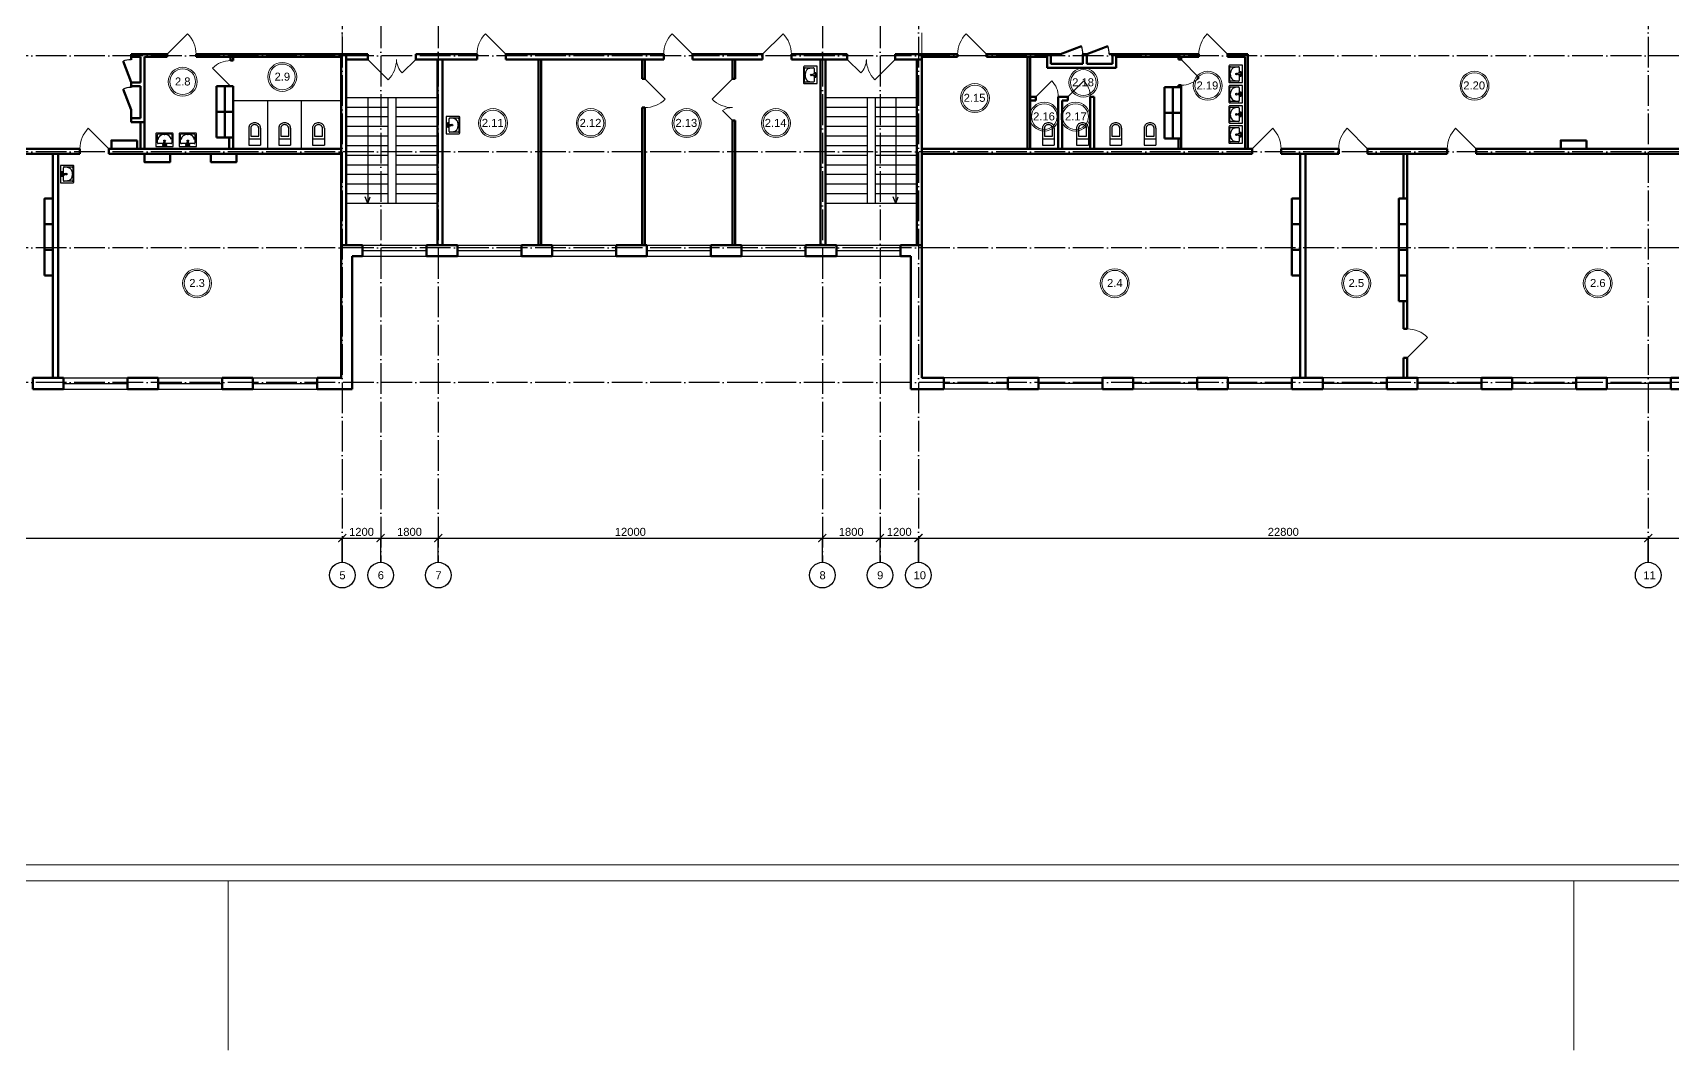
# Model space of a CAD drawing. Header units: millimetres. Extents: x 1982 to 10001982, y -1005230 to 4320529.
# Drawn here: x 2373220 to 2424440, y 1118163 to 1149944 of the extents above; entities that cross this region are included whole.
import ezdxf
from ezdxf.enums import TextEntityAlignment as Align

# ---------------------------------------------------------------- set-up
doc = ezdxf.new("R2010")
doc.units = ezdxf.units.MM
doc.linetypes.add('ACAD_ISO04W100', pattern=[30, 24, -3, 0, -3])
for name, color, linetype, lineweight in [('Level 50', 7, 'Continuous', 0), ('Двери', 250, 'Continuous', 5), ('Стены', 7, 'Continuous', 50)]:
    doc.layers.add(name, color=color, linetype=linetype, lineweight=lineweight)
for name, color, linetype in [('SANTEH', 7, 'Continuous'), ('Окна', 127, 'Continuous'), ('Оси', 30, 'Continuous'), ('Осн надпись', 7, 'Continuous'), ('размеры оси', 163, 'Continuous'), ('Сантехника', 7, 'Continuous')]:
    doc.layers.add(name, color=color, linetype=linetype)
doc.styles.get("Standard").update_dxf_attribs({"font": 'arial.ttf'})
doc.styles.add('Style-Arial', font='arial.ttf')
doc.dimstyles.new('100', dxfattribs={"dimtxt": 250, "dimasz": 250, "dimexe": 1.25, "dimexo": 0.625, "dimgap": 65, "dimtad": 1, "dimtxsty": 'Standard', "dimblk": 'ARCHTICK', "dimcen": 250, "dimadec": 0, "dimazin": 0, "dimtfac": 1, "dimtmove": 0, "dimatfit": 3, "dimldrblk": 'ARCHTICK', "dimfxl": 1, "dimarcsym": 0})

# ---------------------------------------------------------------- blocks, each defined once
blk = doc.blocks.new('Rac7')
at = {"color": 0}
for p, q in [((-39501, -24232), (-39501, -23830)), ((-39474, -23808), (-38988, -23808)), ((-39457, -23859), (-39457, -24115)), ((-39032, -23838), (-39430, -23838)), ((-39221, -23855), (-39241, -23855)), ((-39005, -24115), (-39005, -23859)), ((-39005, -23859), (-39005, -23859)), ((-38961, -23830), (-38961, -24232)), ((-38961, -24232), (-39501, -24232)), ((-39430, -24136), (-39253, -24136)), ((-39297, -24164), (-39253, -24164)), ((-39297, -24194), (-39297, -24164)), ((-39165, -24194), (-39297, -24194)), ((-39253, -24186), (-39253, -24094)), ((-39253, -24186), (-39209, -24186)), ((-39209, -24186), (-39209, -24094)), ((-39209, -24136), (-39032, -24136)), ((-39209, -24164), (-39165, -24164)), ((-39165, -24164), (-39165, -24194))]:
    blk.add_line(p, q, dxfattribs=at)
at = {"color": 0, "extrusion": (0, 0, -1)}
for centre, major_axis, start_param, end_param in [((-39474, -23830), (-27, 0), 0, 1.570796), ((-39430, -23859), (-27, 0), 0, 1.570796), ((-39241, -24007), (-194, 0), 0, 1.570796), ((-39221, -24007), (-194, 0), 1.570796, 3.141593), ((-39032, -23859), (-27, 0), 1.570796, 3.141593), ((-38988, -23830), (-27, 0), 1.570796, 3.141593), ((-39430, -24115), (-27, 0), -1.570796, 0), ((-39231, -24104), (-25.3, 0), 0.552816, 2.588777), ((-39032, -24115), (-27, 0), -3.141593, -1.570796)]:
    blk.add_ellipse(centre, major_axis=major_axis, ratio=0.785714, start_param=start_param, end_param=end_param, dxfattribs=at)
blk.add_ellipse((-39231, -24048), major_axis=(-27.9, 0), ratio=0.785714, dxfattribs=at)
blk = doc.blocks.new('WC With Cistern_103')
at = {"layer": 'SANTEH', "linetype": 'Continuous'}
for p, q in [((0, 170), (0, 700)), ((370, 700), (0, 700)), ((370, 170), (370, 700)), ((370, 500), (0, 500)), ((60, 425), (60, 170)), ((310, 425), (60, 425)), ((310, 170), (310, 425))]:
    blk.add_line(p, q, dxfattribs=at)
for points in [[(0, 170), (1, 151), (4, 133), (10, 115), (17, 97), (27, 81), (38, 66), (51, 52), (65, 40)], [(60, 170), (61, 158), (63, 146), (66, 135), (71, 124), (77, 114), (84, 104), (92, 96), (101, 88)], [(65, 40), (92, 23), (122, 10), (153, 3), (185, 0), (217, 3), (248, 10), (278, 23), (305, 40)], [(101, 88), (120, 76), (141, 67), (163, 62), (185, 60), (207, 62), (229, 67), (250, 76), (269, 88)], [(269, 88), (278, 96), (286, 104), (293, 114), (299, 124), (304, 135), (307, 146), (309, 158), (310, 170)], [(305, 40), (319, 52), (332, 66), (343, 81), (353, 97), (360, 115), (366, 133), (369, 151), (370, 170)]]:
    blk.add_lwpolyline(points, dxfattribs=at)
blk = doc.blocks.new('_ArchTick')
at = {"color": 0, "linetype": 'ByBlock', "const_width": 0.15}
blk.add_lwpolyline([(-0.5, -0.5), (0.5, 0.5)], dxfattribs=at)
blk = doc.blocks.new('*D320')
at = {"layer": 'Defpoints', "color": 0, "lineweight": 0, "transparency": 16777216}
for p in [(2382890, 1134160), (2360090, 1133403), (2382890, 1133403)]:
    blk.add_point(p, dxfattribs=at)
at = {"layer": 'размеры оси', "color": 0, "lineweight": -2, "transparency": 16777216}
for p, q in [((2360090, 1133403), (2360090, 1134161)), ((2360090, 1134160), (2382890, 1134160)), ((2382890, 1133403), (2382890, 1134161))]:
    blk.add_line(p, q, dxfattribs=at)
at = {"layer": 'размеры оси', "color": 0, "lineweight": -2, "transparency": 16777216, "xscale": 250, "yscale": 250, "zscale": 250, "rotation": 180}
blk.add_blockref('_ArchTick', (2360090, 1134160), dxfattribs=at)
at = {"layer": 'размеры оси', "color": 0, "lineweight": -2, "transparency": 16777216, "xscale": 250, "yscale": 250, "zscale": 250}
blk.add_blockref('_ArchTick', (2382890, 1134160), dxfattribs=at)
at = {"layer": 'размеры оси', "color": 0, "transparency": 16777216, "insert": (2371490, 1134353), "char_height": 250, "attachment_point": 5}
blk.add_mtext('22800', dxfattribs=at)
blk = doc.blocks.new('*D321')
at = {"layer": 'Defpoints', "color": 0, "lineweight": 0, "transparency": 16777216}
for p in [(2384090, 1134160), (2382890, 1133403), (2384090, 1133403)]:
    blk.add_point(p, dxfattribs=at)
at = {"layer": 'размеры оси', "color": 0, "lineweight": -2, "transparency": 16777216}
for p, q in [((2382890, 1133403), (2382890, 1134161)), ((2382890, 1134160), (2384090, 1134160)), ((2384090, 1133403), (2384090, 1134161))]:
    blk.add_line(p, q, dxfattribs=at)
at = {"layer": 'размеры оси', "color": 0, "lineweight": -2, "transparency": 16777216, "xscale": 250, "yscale": 250, "zscale": 250, "rotation": 180}
blk.add_blockref('_ArchTick', (2382890, 1134160), dxfattribs=at)
at = {"layer": 'размеры оси', "color": 0, "lineweight": -2, "transparency": 16777216, "xscale": 250, "yscale": 250, "zscale": 250}
blk.add_blockref('_ArchTick', (2384090, 1134160), dxfattribs=at)
at = {"layer": 'размеры оси', "color": 0, "transparency": 16777216, "insert": (2383490, 1134353), "char_height": 250, "attachment_point": 5}
blk.add_mtext('1200', dxfattribs=at)
blk = doc.blocks.new('*D322')
at = {"layer": 'Defpoints', "color": 0, "lineweight": 0, "transparency": 16777216}
for p in [(2385890, 1134160), (2384090, 1133403), (2385890, 1133403)]:
    blk.add_point(p, dxfattribs=at)
at = {"layer": 'размеры оси', "color": 0, "lineweight": -2, "transparency": 16777216}
for p, q in [((2384090, 1133403), (2384090, 1134161)), ((2384090, 1134160), (2385890, 1134160)), ((2385890, 1133403), (2385890, 1134161))]:
    blk.add_line(p, q, dxfattribs=at)
at = {"layer": 'размеры оси', "color": 0, "lineweight": -2, "transparency": 16777216, "xscale": 250, "yscale": 250, "zscale": 250, "rotation": 180}
blk.add_blockref('_ArchTick', (2384090, 1134160), dxfattribs=at)
at = {"layer": 'размеры оси', "color": 0, "lineweight": -2, "transparency": 16777216, "xscale": 250, "yscale": 250, "zscale": 250}
blk.add_blockref('_ArchTick', (2385890, 1134160), dxfattribs=at)
at = {"layer": 'размеры оси', "color": 0, "transparency": 16777216, "insert": (2384990, 1134353), "char_height": 250, "attachment_point": 5}
blk.add_mtext('1800', dxfattribs=at)
blk = doc.blocks.new('*D323')
at = {"layer": 'Defpoints', "color": 0, "lineweight": 0, "transparency": 16777216}
for p in [(2397890, 1134160), (2385890, 1133403), (2397890, 1133403)]:
    blk.add_point(p, dxfattribs=at)
at = {"layer": 'размеры оси', "color": 0, "lineweight": -2, "transparency": 16777216}
for p, q in [((2385890, 1133403), (2385890, 1134161)), ((2385890, 1134160), (2397890, 1134160)), ((2397890, 1133403), (2397890, 1134161))]:
    blk.add_line(p, q, dxfattribs=at)
at = {"layer": 'размеры оси', "color": 0, "lineweight": -2, "transparency": 16777216, "xscale": 250, "yscale": 250, "zscale": 250, "rotation": 180}
blk.add_blockref('_ArchTick', (2385890, 1134160), dxfattribs=at)
at = {"layer": 'размеры оси', "color": 0, "lineweight": -2, "transparency": 16777216, "xscale": 250, "yscale": 250, "zscale": 250}
blk.add_blockref('_ArchTick', (2397890, 1134160), dxfattribs=at)
at = {"layer": 'размеры оси', "color": 0, "transparency": 16777216, "insert": (2391890, 1134353), "char_height": 250, "attachment_point": 5}
blk.add_mtext('12000', dxfattribs=at)
blk = doc.blocks.new('*D324')
at = {"layer": 'Defpoints', "color": 0, "lineweight": 0, "transparency": 16777216}
for p in [(2399690, 1134160), (2397890, 1133403), (2399690, 1133403)]:
    blk.add_point(p, dxfattribs=at)
at = {"layer": 'размеры оси', "color": 0, "lineweight": -2, "transparency": 16777216}
for p, q in [((2397890, 1133403), (2397890, 1134161)), ((2397890, 1134160), (2399690, 1134160)), ((2399690, 1133403), (2399690, 1134161))]:
    blk.add_line(p, q, dxfattribs=at)
at = {"layer": 'размеры оси', "color": 0, "lineweight": -2, "transparency": 16777216, "xscale": 250, "yscale": 250, "zscale": 250, "rotation": 180}
blk.add_blockref('_ArchTick', (2397890, 1134160), dxfattribs=at)
at = {"layer": 'размеры оси', "color": 0, "lineweight": -2, "transparency": 16777216, "xscale": 250, "yscale": 250, "zscale": 250}
blk.add_blockref('_ArchTick', (2399690, 1134160), dxfattribs=at)
at = {"layer": 'размеры оси', "color": 0, "transparency": 16777216, "insert": (2398790, 1134353), "char_height": 250, "attachment_point": 5}
blk.add_mtext('1800', dxfattribs=at)
blk = doc.blocks.new('*D325')
at = {"layer": 'Defpoints', "color": 0, "lineweight": 0, "transparency": 16777216}
for p in [(2400890, 1134160), (2399690, 1133403), (2400890, 1133403)]:
    blk.add_point(p, dxfattribs=at)
at = {"layer": 'размеры оси', "color": 0, "lineweight": -2, "transparency": 16777216}
for p, q in [((2399690, 1133403), (2399690, 1134161)), ((2399690, 1134160), (2400890, 1134160)), ((2400890, 1133403), (2400890, 1134161))]:
    blk.add_line(p, q, dxfattribs=at)
at = {"layer": 'размеры оси', "color": 0, "lineweight": -2, "transparency": 16777216, "xscale": 250, "yscale": 250, "zscale": 250, "rotation": 180}
blk.add_blockref('_ArchTick', (2399690, 1134160), dxfattribs=at)
at = {"layer": 'размеры оси', "color": 0, "lineweight": -2, "transparency": 16777216, "xscale": 250, "yscale": 250, "zscale": 250}
blk.add_blockref('_ArchTick', (2400890, 1134160), dxfattribs=at)
at = {"layer": 'размеры оси', "color": 0, "transparency": 16777216, "insert": (2400290, 1134353), "char_height": 250, "attachment_point": 5}
blk.add_mtext('1200', dxfattribs=at)
blk = doc.blocks.new('*D326')
at = {"layer": 'Defpoints', "color": 0, "lineweight": 0, "transparency": 16777216}
for p in [(2423690, 1134160), (2400890, 1133403), (2423690, 1133403)]:
    blk.add_point(p, dxfattribs=at)
at = {"layer": 'размеры оси', "color": 0, "lineweight": -2, "transparency": 16777216}
for p, q in [((2400890, 1133403), (2400890, 1134161)), ((2400890, 1134160), (2423690, 1134160)), ((2423690, 1133403), (2423690, 1134161))]:
    blk.add_line(p, q, dxfattribs=at)
at = {"layer": 'размеры оси', "color": 0, "lineweight": -2, "transparency": 16777216, "xscale": 250, "yscale": 250, "zscale": 250, "rotation": 180}
blk.add_blockref('_ArchTick', (2400890, 1134160), dxfattribs=at)
at = {"layer": 'размеры оси', "color": 0, "lineweight": -2, "transparency": 16777216, "xscale": 250, "yscale": 250, "zscale": 250}
blk.add_blockref('_ArchTick', (2423690, 1134160), dxfattribs=at)
at = {"layer": 'размеры оси', "color": 0, "transparency": 16777216, "insert": (2412290, 1134353), "char_height": 250, "attachment_point": 5}
blk.add_mtext('22800', dxfattribs=at)
blk = doc.blocks.new('*D327')
at = {"layer": 'Defpoints', "color": 0, "lineweight": 0, "transparency": 16777216}
for p in [(2426690, 1134160), (2423690, 1133403), (2426690, 1133403)]:
    blk.add_point(p, dxfattribs=at)
at = {"layer": 'размеры оси', "color": 0, "lineweight": -2, "transparency": 16777216}
for p, q in [((2423690, 1133403), (2423690, 1134161)), ((2423690, 1134160), (2426690, 1134160)), ((2426690, 1133403), (2426690, 1134161))]:
    blk.add_line(p, q, dxfattribs=at)
at = {"layer": 'размеры оси', "color": 0, "lineweight": -2, "transparency": 16777216, "xscale": 250, "yscale": 250, "zscale": 250, "rotation": 180}
blk.add_blockref('_ArchTick', (2423690, 1134160), dxfattribs=at)
at = {"layer": 'размеры оси', "color": 0, "lineweight": -2, "transparency": 16777216, "xscale": 250, "yscale": 250, "zscale": 250}
blk.add_blockref('_ArchTick', (2426690, 1134160), dxfattribs=at)
at = {"layer": 'размеры оси', "color": 0, "transparency": 16777216, "insert": (2425190, 1134353), "char_height": 250, "attachment_point": 5}
blk.add_mtext('3000', dxfattribs=at)
blk = doc.blocks.new('*U49')
at = {"color": 7, "linetype": 'Continuous', "lineweight": 0}
for p, q in [((-21.025, -34.987), (-21.025, -29.7)), ((21.025, -34.987), (21.025, -29.7))]:
    blk.add_line(p, q, dxfattribs=at)
at = {"color": 7, "linetype": 'Continuous', "lineweight": 0, "flags": 128}
blk.add_lwpolyline([(63.075, 29.7), (63.075, -29.7), (-63.075, -29.7), (-63.075, 29.7), (63.075, 29.7)], close=True, dxfattribs=at)
at = {"layer": 'Level 50', "color": 7, "linetype": 'Continuous', "lineweight": 13}
blk.add_line((62.575, -29.2), (-62.275, -29.2), dxfattribs=at)

msp = doc.modelspace()

# ---------------------------------------------------------------- linework, layer by layer
for p, q in [((2406030.421, 1149274.059), (2406150.421, 1149274.059)), ((2385860.421, 1147914.059), (2383010.421, 1147914.059)), ((2383686.91, 1147914.059), (2383686.91, 1144614.059)), ((2384310.421, 1147914.059), (2384310.421, 1144614.059)), ((2384560.421, 1147914.059), (2384560.421, 1144614.059)), ((2400840.421, 1147914.059), (2397990.421, 1147914.059)), ((2399290.421, 1147914.059), (2399290.421, 1144614.059)), ((2399540.421, 1147914.059), (2399540.421, 1144614.059)), ((2400180.41, 1147914.059), (2400180.41, 1144614.059)), ((2384310.421, 1147614.059), (2383010.421, 1147614.059)), ((2385860.421, 1147614.059), (2384560.421, 1147614.059)), ((2399290.421, 1147614.059), (2397990.421, 1147614.059)), ((2400840.421, 1147614.059), (2399540.421, 1147614.059)), ((2384310.421, 1147314.059), (2383010.421, 1147314.059)), ((2384310.421, 1147014.059), (2383010.421, 1147014.059)), ((2385860.421, 1147314.059), (2384560.421, 1147314.059)), ((2385860.421, 1147014.059), (2384560.421, 1147014.059)), ((2399290.421, 1147314.059), (2397990.421, 1147314.059)), ((2399290.421, 1147014.059), (2397990.421, 1147014.059)), ((2400840.421, 1147314.059), (2399540.421, 1147314.059)), ((2400840.421, 1147014.059), (2399540.421, 1147014.059)), ((2384310.421, 1146714.059), (2383010.421, 1146714.059)), ((2384310.421, 1146414.059), (2383010.421, 1146414.059)), ((2385860.421, 1146714.059), (2384560.421, 1146714.059)), ((2385860.421, 1146414.059), (2384560.421, 1146414.059)), ((2399290.421, 1146714.059), (2397990.421, 1146714.059)), ((2399290.421, 1146414.059), (2397990.421, 1146414.059)), ((2400840.421, 1146714.059), (2399540.421, 1146714.059)), ((2400840.421, 1146414.059), (2399540.421, 1146414.059)), ((2384310.421, 1146114.059), (2383010.421, 1146114.059)), ((2384310.421, 1145814.059), (2383010.421, 1145814.059)), ((2385860.421, 1146114.059), (2384560.421, 1146114.059)), ((2385860.421, 1145814.059), (2384560.421, 1145814.059)), ((2399290.421, 1146114.059), (2397990.421, 1146114.059)), ((2399290.421, 1145814.059), (2397990.421, 1145814.059)), ((2400840.421, 1146114.059), (2399540.421, 1146114.059)), ((2400840.421, 1145814.059), (2399540.421, 1145814.059)), ((2384310.421, 1145514.059), (2383010.421, 1145514.059)), ((2385860.421, 1145514.059), (2384560.421, 1145514.059)), ((2399290.421, 1145514.059), (2397990.421, 1145514.059)), ((2400840.421, 1145514.059), (2399540.421, 1145514.059)), ((2384310.421, 1145214.059), (2383010.421, 1145214.059)), ((2384310.421, 1144914.059), (2383010.421, 1144914.059)), ((2383686.91, 1144614.059), (2383609.386, 1144821.904)), ((2383686.91, 1144614.059), (2383764.435, 1144821.904)), ((2385860.421, 1145214.059), (2384560.421, 1145214.059)), ((2385860.421, 1144914.059), (2384560.421, 1144914.059)), ((2399290.421, 1145214.059), (2397990.421, 1145214.059)), ((2399290.421, 1144914.059), (2397990.421, 1144914.059)), ((2400840.421, 1145214.059), (2399540.421, 1145214.059)), ((2400840.421, 1144914.059), (2399540.421, 1144914.059)), ((2400180.41, 1144614.059), (2400102.885, 1144821.904)), ((2400180.41, 1144614.059), (2400257.935, 1144821.904)), ((2385860.421, 1144614.059), (2383010.421, 1144614.059)), ((2400840.421, 1144614.059), (2397990.421, 1144614.059))]:
    msp.add_line(p, q)
at = {"color": 7, "linetype": 'Continuous', "lineweight": 13}
for centre, radius in [((2377903.615, 1148415.616), 452.013), ((2381015.581, 1148566.201), 452.013), ((2381015.581, 1148566.201), 402.013), ((2377903.615, 1148415.616), 402.013), ((2402653.878, 1147904.786), 452.013), ((2406043.978, 1148390.419), 452.013), ((2406043.978, 1148390.419), 402.013), ((2409928.619, 1148291.517), 452.013), ((2409928.619, 1148291.517), 402.013), ((2418263.914, 1148291.517), 452.013), ((2418263.914, 1148291.517), 402.013), ((2402653.878, 1147904.786), 402.013), ((2387600.377, 1147122.296), 452.013), ((2387600.377, 1147122.296), 402.013), ((2390655.502, 1147122.296), 452.013), ((2390655.502, 1147122.296), 402.013), ((2393649.224, 1147122.296), 452.013), ((2393649.224, 1147122.296), 402.013), ((2396438.743, 1147122.296), 452.013), ((2396438.743, 1147122.296), 402.013), ((2404823.09, 1147324.689), 452.013), ((2404823.09, 1147324.689), 402.013), ((2405797.715, 1147324.689), 452.013), ((2405797.715, 1147324.689), 402.013), ((2378351.415, 1142119.69), 452.013), ((2378351.415, 1142119.69), 402.013), ((2407024.469, 1142119.69), 452.013), ((2407024.469, 1142119.69), 402.013), ((2414570.265, 1142119.69), 452.013), ((2414570.265, 1142119.69), 402.013), ((2422114.373, 1142119.69), 452.013), ((2422114.373, 1142119.69), 402.013)]:
    msp.add_circle(centre, radius, dxfattribs=at)
at = {"layer": 'SANTEH'}
for p, q in [((2379480.421, 1147824.059), (2382850.421, 1147824.059)), ((2380554.975, 1147824.059), (2380554.975, 1146324.059)), ((2381602.532, 1147824.059), (2381602.532, 1146324.059))]:
    msp.add_line(p, q, dxfattribs=at)
for centre, start, end in [((2405330.421, 1149274.059), 0, 21.0579294), ((2406150.421, 1149274.059), 0, 21.0579294), ((2376290.421, 1148404.059), 90, 111.0579294), ((2376290.421, 1147534.059), 90, 111.0579294)]:
    msp.add_arc(centre, 700, start, end, dxfattribs=at)
at = {"layer": 'Двери'}
for p, q in [((2377421.581, 1149274.059), (2378057.977, 1149910.455)), ((2382890.421, 1149274.059), (2382890.421, 1149944.059)), ((2387999.196, 1149275.388), (2387362.796, 1149911.788)), ((2393832.082, 1149275.388), (2393195.682, 1149911.788)), ((2396022.837, 1149275.388), (2396659.236, 1149911.788)), ((2401000.421, 1149274.059), (2401000.421, 1149944.059)), ((2403015.421, 1149274.059), (2402379.025, 1149910.455)), ((2410550.421, 1149274.059), (2409914.025, 1149910.455)), ((2383685.421, 1149114.059), (2384321.817, 1148477.663)), ((2385185.421, 1149114.059), (2384761.157, 1148689.795)), ((2398665.421, 1149114.059), (2399089.685, 1148689.795)), ((2400165.421, 1149114.059), (2399529.025, 1148477.663)), ((2409099.222, 1149107.759), (2409664.907, 1148542.073)), ((2379400.421, 1148274.059), (2378834.735, 1148839.745)), ((2392340.421, 1148508.541), (2392976.817, 1147872.145)), ((2395080.421, 1148508.541), (2394444.025, 1147872.145)), ((2404560.421, 1147944.059), (2405055.396, 1148439.034)), ((2405560.421, 1147944.059), (2406055.396, 1148439.034)), ((2395080.421, 1147208.541), (2394768.11, 1147520.852)), ((2375591.999, 1146324.059), (2374955.603, 1146960.455)), ((2411321.58, 1146324.059), (2411957.98, 1146960.459)), ((2414921.585, 1146324.059), (2414285.186, 1146960.459)), ((2418310.425, 1146324.059), (2417674.026, 1146960.459)), ((2416160.421, 1139793.71), (2416796.82, 1140430.109))]:
    msp.add_line(p, q, dxfattribs=at)
for centre, radius, start, end in [((2377421.581, 1149274.059), 900, 0, 45), ((2387999.196, 1149275.388), 900.004, 135, 180), ((2393832.082, 1149275.388), 900.004, 135, 180), ((2396022.837, 1149275.388), 900.004, 0, 45), ((2403015.421, 1149274.059), 900, 135, 180), ((2410550.421, 1149274.059), 900, 135, 180), ((2379400.421, 1148274.059), 800, 90, 135), ((2383685.421, 1149114.059), 900, 315, 0), ((2385185.421, 1149114.059), 600, 180, 225), ((2398665.421, 1149114.059), 600, 315, 0), ((2400165.421, 1149114.059), 900, 180, 225), ((2404560.421, 1147944.059), 700, 0, 45), ((2405560.421, 1147944.059), 700, 0, 45), ((2409099.222, 1149107.759), 800, 270, 315), ((2392340.421, 1148508.541), 900, 270, 315), ((2395080.421, 1148508.541), 900, 225, 270), ((2395080.421, 1147008.541), 600, 90, 121.3669778), ((2375591.999, 1146324.059), 900, 135, 180), ((2411321.58, 1146324.059), 900.004, 0, 45), ((2414921.585, 1146324.059), 900.004, 135, 180), ((2418310.425, 1146324.059), 900.004, 135, 180), ((2416160.421, 1139793.71), 900.004, 45, 90)]:
    msp.add_arc(centre, radius, start, end, dxfattribs=at)
at = {"layer": 'Окна'}
for p, q in [((2383525.421, 1143314.059), (2385525.421, 1143314.059)), ((2386485.421, 1143314.059), (2388485.421, 1143314.059)), ((2389445.421, 1143314.059), (2391445.421, 1143314.059)), ((2392405.421, 1143314.059), (2394405.421, 1143314.059)), ((2395365.421, 1143314.059), (2397365.421, 1143314.059)), ((2398325.421, 1143314.059), (2400325.421, 1143314.059)), ((2383525.421, 1143139.059), (2385525.421, 1143139.059)), ((2383525.421, 1142964.059), (2385525.421, 1142964.059)), ((2386485.421, 1143139.059), (2388485.421, 1143139.059)), ((2386485.421, 1142964.059), (2388485.421, 1142964.059)), ((2389445.421, 1143139.059), (2391445.421, 1143139.059)), ((2389445.421, 1142964.059), (2391445.421, 1142964.059)), ((2392405.421, 1143139.059), (2394405.421, 1143139.059)), ((2392405.421, 1142964.059), (2394405.421, 1142964.059)), ((2395365.421, 1143139.059), (2397365.421, 1143139.059)), ((2395365.421, 1142964.059), (2397365.421, 1142964.059)), ((2398325.421, 1143139.059), (2400325.421, 1143139.059)), ((2398325.421, 1142964.059), (2400325.421, 1142964.059)), ((2374180.421, 1139164.059), (2376180.421, 1139164.059)), ((2377140.421, 1139164.059), (2379140.421, 1139164.059)), ((2380100.421, 1139164.059), (2382100.421, 1139164.059)), ((2403680.421, 1139164.059), (2401680.421, 1139164.059)), ((2406640.421, 1139164.059), (2404640.421, 1139164.059)), ((2409600.421, 1139164.059), (2407600.421, 1139164.059)), ((2412560.421, 1139164.059), (2410560.421, 1139164.059)), ((2415520.421, 1139164.059), (2413520.421, 1139164.059)), ((2418480.421, 1139164.059), (2416480.421, 1139164.059)), ((2421440.421, 1139164.059), (2419440.421, 1139164.059)), ((2424400.421, 1139164.059), (2422400.421, 1139164.059)), ((2374180.421, 1138989.059), (2376180.421, 1138989.059)), ((2374180.421, 1138814.059), (2376180.421, 1138814.059)), ((2377140.421, 1138989.059), (2379140.421, 1138989.059)), ((2377140.421, 1138814.059), (2379140.421, 1138814.059)), ((2380100.421, 1138989.059), (2382100.421, 1138989.059)), ((2380100.421, 1138814.059), (2382100.421, 1138814.059)), ((2403680.421, 1138989.059), (2401680.421, 1138989.059)), ((2403680.421, 1138814.059), (2401680.421, 1138814.059)), ((2406640.421, 1138989.059), (2404640.421, 1138989.059)), ((2406640.421, 1138814.059), (2404640.421, 1138814.059)), ((2409600.421, 1138989.059), (2407600.421, 1138989.059)), ((2409600.421, 1138814.059), (2407600.421, 1138814.059)), ((2412560.421, 1138989.059), (2410560.421, 1138989.059)), ((2412560.421, 1138814.059), (2410560.421, 1138814.059)), ((2415520.421, 1138989.059), (2413520.421, 1138989.059)), ((2415520.421, 1138814.059), (2413520.421, 1138814.059)), ((2418480.421, 1138989.059), (2416480.421, 1138989.059)), ((2418480.421, 1138814.059), (2416480.421, 1138814.059)), ((2421440.421, 1138989.059), (2419440.421, 1138989.059)), ((2421440.421, 1138814.059), (2419440.421, 1138814.059)), ((2424400.421, 1138989.059), (2422400.421, 1138989.059)), ((2424400.421, 1138814.059), (2422400.421, 1138814.059))]:
    msp.add_line(p, q, dxfattribs=at)
at = {"layer": 'Оси', "linetype": 'ACAD_ISO04W100', "ltscale": 40}
for p, q in [((2382890.421, 1177424.059), (2382890.421, 1133402.682)), ((2400890.421, 1177424.059), (2400890.421, 1133402.682)), ((2423690.421, 1177424.059), (2423690.421, 1133402.682)), ((2384090.421, 1173224.059), (2384090.421, 1133402.682)), ((2385890.421, 1173224.059), (2385890.421, 1133402.682)), ((2397890.421, 1173224.059), (2397890.421, 1133402.682)), ((2399690.421, 1173224.059), (2399690.421, 1133402.682)), ((2428276.32, 1149224.059), (2343540.724, 1149224.059)), ((2428276.32, 1146224.059), (2343540.724, 1146224.059)), ((2428276.32, 1143224.059), (2343540.724, 1143224.059)), ((2428276.32, 1139024.059), (2343540.724, 1139024.059))]:
    msp.add_line(p, q, dxfattribs=at)
at = {"layer": 'Осн надпись', "ltscale": 40}
for centre in [(2382890.421, 1133002.682), (2384090.421, 1133002.682), (2385890.421, 1133002.682), (2397890.421, 1133002.682), (2399690.421, 1133002.682), (2400890.421, 1133002.682), (2423690.421, 1133002.682)]:
    msp.add_circle(centre, 400, dxfattribs=at)
at = {"layer": 'Стены'}
for p, q in [((2405330.421, 1149274.059), (2405983.673, 1149525.578)), ((2406150.421, 1149274.059), (2406803.673, 1149525.578)), ((2376290.421, 1148404.059), (2376038.903, 1149057.312)), ((2376290.421, 1149274.059), (2376290.421, 1149194.059)), ((2376290.421, 1149274.059), (2377421.581, 1149274.059)), ((2376290.421, 1149104.059), (2376290.421, 1149274.059)), ((2376290.421, 1149194.059), (2376590.421, 1149194.059)), ((2376590.421, 1149194.059), (2376590.421, 1148394.059)), ((2376710.421, 1149194.059), (2376710.421, 1146324.059)), ((2376710.421, 1149194.059), (2377421.581, 1149194.059)), ((2377421.581, 1149194.059), (2377421.581, 1149274.059)), ((2378321.581, 1149274.059), (2382720.421, 1149274.059)), ((2378321.581, 1149194.059), (2378321.581, 1149274.059)), ((2378321.581, 1149194.059), (2382850.421, 1149194.059)), ((2379400.421, 1149074.059), (2379400.421, 1149194.059)), ((2379400.421, 1149074.059), (2379480.421, 1149074.059)), ((2379480.421, 1149074.059), (2379480.421, 1149194.059)), ((2382720.421, 1149274.059), (2383200.421, 1149274.059)), ((2382850.421, 1149274.059), (2382850.421, 1139164.059)), ((2382850.421, 1149274.059), (2383010.421, 1149274.059)), ((2383010.421, 1149274.059), (2383010.421, 1143314.059)), ((2383010.421, 1149114.059), (2383685.421, 1149114.059)), ((2383200.421, 1149274.059), (2383685.421, 1149274.059)), ((2383685.421, 1149114.059), (2383685.421, 1149274.059)), ((2385185.421, 1149274.059), (2387099.196, 1149274.059)), ((2385185.421, 1149114.059), (2385185.421, 1149274.059)), ((2385185.421, 1149114.059), (2387099.196, 1149114.059)), ((2385860.421, 1149114.059), (2385860.421, 1143314.059)), ((2386020.421, 1149114.059), (2386020.421, 1143314.059)), ((2387099.196, 1149114.059), (2387099.196, 1149274.059)), ((2387999.196, 1149274.059), (2392932.082, 1149274.059)), ((2387999.196, 1149114.059), (2387999.196, 1149274.059)), ((2387999.196, 1149114.059), (2392932.082, 1149114.059)), ((2389020.421, 1149114.059), (2389020.421, 1143314.059)), ((2389100.421, 1149114.059), (2389100.421, 1143314.059)), ((2392260.421, 1149114.059), (2392260.421, 1148508.541)), ((2392340.421, 1149114.059), (2392340.421, 1148508.541)), ((2392932.082, 1149114.059), (2392932.082, 1149274.059)), ((2393832.082, 1149274.059), (2396022.837, 1149274.059)), ((2393832.082, 1149114.059), (2393832.082, 1149274.059)), ((2393832.082, 1149114.059), (2396022.837, 1149114.059)), ((2395080.421, 1149114.059), (2395080.421, 1148508.541)), ((2395160.421, 1149114.059), (2395160.421, 1148508.541)), ((2396022.837, 1149114.059), (2396022.837, 1149274.059)), ((2396922.837, 1149274.059), (2398665.421, 1149274.059)), ((2396922.837, 1149114.059), (2396922.837, 1149274.059)), ((2396922.837, 1149114.059), (2398665.421, 1149114.059)), ((2397830.421, 1149114.059), (2397830.421, 1143314.059)), ((2397990.421, 1149114.059), (2397990.421, 1143314.059)), ((2398665.421, 1149114.059), (2398665.421, 1149274.059)), ((2400165.421, 1149274.059), (2401000.421, 1149274.059)), ((2400165.421, 1149114.059), (2400165.421, 1149274.059)), ((2400165.421, 1149114.059), (2401000.421, 1149114.059)), ((2400840.421, 1149114.059), (2400840.421, 1143314.059)), ((2401000.421, 1149274.059), (2401000.421, 1139164.059)), ((2401000.421, 1149274.059), (2402115.421, 1149274.059)), ((2401000.421, 1149274.059), (2401000.421, 1143314.059)), ((2401000.421, 1149194.059), (2402115.421, 1149194.059)), ((2402115.421, 1149274.059), (2402115.421, 1149194.059)), ((2403015.421, 1149274.059), (2405030.421, 1149274.059)), ((2403015.421, 1149274.059), (2403015.421, 1149194.059)), ((2403015.421, 1149194.059), (2404910.421, 1149194.059)), ((2404300.421, 1149194.059), (2404300.421, 1146324.059)), ((2404380.421, 1149194.059), (2404380.421, 1146324.059)), ((2404910.421, 1149274.059), (2404910.421, 1148854.059)), ((2405030.421, 1149274.059), (2405030.421, 1148974.059)), ((2405030.421, 1149274.059), (2405330.421, 1149274.059)), ((2405030.421, 1148974.059), (2406030.421, 1148974.059)), ((2406030.421, 1149274.059), (2406150.421, 1149274.059)), ((2406030.421, 1149274.059), (2406030.421, 1148974.059)), ((2406150.421, 1149274.059), (2406150.421, 1148974.059)), ((2406150.421, 1148974.059), (2406950.421, 1148974.059)), ((2406850.421, 1149274.059), (2406950.421, 1149274.059)), ((2406950.421, 1149274.059), (2409650.421, 1149274.059)), ((2406950.421, 1149274.059), (2406950.421, 1148974.059)), ((2407070.421, 1149274.059), (2407070.421, 1148854.059)), ((2407070.421, 1149194.059), (2409650.421, 1149194.059)), ((2409020.421, 1149194.059), (2409020.421, 1149107.759)), ((2409020.421, 1149107.759), (2409100.421, 1149107.759)), ((2409100.421, 1149194.059), (2409100.421, 1149107.759)), ((2409650.421, 1149274.059), (2409650.421, 1149194.059)), ((2410550.421, 1149274.059), (2411180.421, 1149274.059)), ((2410550.421, 1149274.059), (2410550.421, 1149194.059)), ((2410550.421, 1149194.059), (2411100.421, 1149194.059)), ((2411100.421, 1149194.059), (2411100.421, 1146324.059)), ((2411180.421, 1149274.059), (2411180.421, 1146324.059)), ((2376290.421, 1148234.059), (2376290.421, 1148404.059)), ((2376290.421, 1148394.059), (2376290.421, 1148274.059)), ((2376290.421, 1148394.059), (2376590.421, 1148394.059)), ((2392340.421, 1148508.541), (2392260.421, 1148508.541)), ((2395160.421, 1148508.541), (2395080.421, 1148508.541)), ((2395160.421, 1148508.541), (2395080.421, 1148508.541)), ((2404910.421, 1148854.059), (2407070.421, 1148854.059)), ((2376290.421, 1147534.059), (2376038.903, 1148187.312)), ((2376290.421, 1148274.059), (2376590.421, 1148274.059)), ((2376590.421, 1148274.059), (2376590.421, 1147274.059)), ((2378960.421, 1148274.059), (2378960.421, 1146674.059)), ((2378960.421, 1148274.059), (2379480.421, 1148274.059)), ((2379220.421, 1146674.059), (2379220.421, 1148274.059)), ((2379480.421, 1148274.059), (2379480.421, 1146324.059)), ((2404380.421, 1147944.059), (2404560.421, 1147944.059)), ((2404560.421, 1147944.059), (2404560.421, 1147824.059)), ((2405260.421, 1147944.059), (2405560.421, 1147944.059)), ((2405260.421, 1147944.059), (2405260.421, 1146324.059)), ((2405560.421, 1147944.059), (2405560.421, 1147824.059)), ((2406260.421, 1147944.059), (2406260.421, 1146324.059)), ((2406260.421, 1147944.059), (2406380.421, 1147944.059)), ((2406380.421, 1147944.059), (2406380.421, 1146324.059)), ((2408580.421, 1148244.059), (2408580.421, 1146644.059)), ((2408580.421, 1148244.059), (2409100.421, 1148244.059)), ((2408840.421, 1146644.059), (2408840.421, 1148244.059)), ((2409020.421, 1148307.759), (2409020.421, 1148244.059)), ((2409020.421, 1148307.759), (2409100.421, 1148307.759)), ((2409100.421, 1148307.759), (2409100.421, 1146324.059)), ((2376290.421, 1147154.059), (2376290.421, 1147534.059)), ((2378960.421, 1147474.059), (2379480.421, 1147474.059)), ((2392260.421, 1147608.541), (2392260.421, 1143314.059)), ((2392340.421, 1147608.541), (2392260.421, 1147608.541)), ((2392340.421, 1147608.541), (2392340.421, 1143314.059)), ((2404380.421, 1147824.059), (2404560.421, 1147824.059)), ((2405380.421, 1147824.059), (2405560.421, 1147824.059)), ((2405380.421, 1147824.059), (2405380.421, 1146324.059)), ((2408580.421, 1147444.059), (2409100.421, 1147444.059)), ((2376290.421, 1147274.059), (2376290.421, 1147154.059)), ((2376290.421, 1147274.059), (2376590.421, 1147274.059)), ((2376290.421, 1147154.059), (2376710.421, 1147154.059)), ((2376590.421, 1147154.059), (2376590.421, 1146324.059)), ((2395080.421, 1147208.541), (2395080.421, 1143314.059)), ((2395160.421, 1147208.541), (2395080.421, 1147208.541)), ((2395160.421, 1147208.541), (2395160.421, 1143314.059)), ((2366763.361, 1146324.059), (2374691.999, 1146324.059)), ((2374691.999, 1146164.059), (2374691.999, 1146324.059)), ((2375591.999, 1146324.059), (2382850.421, 1146324.059)), ((2375591.999, 1146164.059), (2375591.999, 1146324.059)), ((2378960.421, 1146674.059), (2379480.421, 1146674.059)), ((2379360.421, 1146674.059), (2379360.421, 1146324.059)), ((2401000.421, 1146324.059), (2411321.58, 1146324.059)), ((2408580.421, 1146644.059), (2409100.421, 1146644.059)), ((2409020.421, 1146644.059), (2409020.421, 1146324.059)), ((2411321.58, 1146324.059), (2411321.58, 1146164.059)), ((2412221.58, 1146324.059), (2412221.58, 1146164.059)), ((2412221.585, 1146324.059), (2414021.58, 1146324.059)), ((2414021.58, 1146324.059), (2414021.58, 1146164.059)), ((2414921.58, 1146324.059), (2414921.58, 1146164.059)), ((2414921.585, 1146324.059), (2417410.421, 1146324.059)), ((2417410.421, 1146324.059), (2417410.421, 1146164.059)), ((2418310.421, 1146324.059), (2418310.421, 1146164.059)), ((2418310.425, 1146324.059), (2426610.421, 1146324.059)), ((2366763.361, 1146164.059), (2374691.999, 1146164.059)), ((2373850.421, 1146164.059), (2373850.421, 1139164.059)), ((2374010.421, 1146164.059), (2374010.421, 1139164.059)), ((2375591.999, 1146164.059), (2382850.421, 1146164.059)), ((2401000.421, 1146164.059), (2411321.58, 1146164.059)), ((2412221.58, 1146164.059), (2414021.58, 1146164.059)), ((2412820.421, 1146164.059), (2412820.421, 1139164.059)), ((2412980.421, 1146164.059), (2412980.421, 1139164.059)), ((2414921.58, 1146164.059), (2417410.421, 1146164.059)), ((2416040.421, 1144764.059), (2416040.421, 1146164.059)), ((2416160.421, 1140693.71), (2416160.421, 1146164.059)), ((2418310.421, 1146164.059), (2427810.421, 1146164.059)), ((2383525.421, 1143314.059), (2382850.421, 1143314.059)), ((2383525.421, 1142964.059), (2383525.421, 1143314.059)), ((2386485.421, 1143314.059), (2385525.421, 1143314.059)), ((2385525.421, 1142964.059), (2385525.421, 1143314.059)), ((2386485.421, 1142964.059), (2386485.421, 1143314.059)), ((2389445.421, 1143314.059), (2388485.421, 1143314.059)), ((2388485.421, 1142964.059), (2388485.421, 1143314.059)), ((2389445.421, 1142964.059), (2389445.421, 1143314.059)), ((2392405.421, 1143314.059), (2391445.421, 1143314.059)), ((2391445.421, 1142964.059), (2391445.421, 1143314.059)), ((2392405.421, 1142964.059), (2392405.421, 1143314.059)), ((2395365.421, 1143314.059), (2394405.421, 1143314.059)), ((2394405.421, 1142964.059), (2394405.421, 1143314.059)), ((2395365.421, 1142964.059), (2395365.421, 1143314.059)), ((2398325.421, 1143314.059), (2397365.421, 1143314.059)), ((2397365.421, 1142964.059), (2397365.421, 1143314.059)), ((2398325.421, 1142964.059), (2398325.421, 1143314.059)), ((2401000.421, 1143314.059), (2400325.421, 1143314.059)), ((2400325.421, 1142964.059), (2400325.421, 1143314.059)), ((2383200.421, 1142964.059), (2383200.421, 1138814.059)), ((2383525.421, 1142964.059), (2383200.421, 1142964.059)), ((2386485.421, 1142964.059), (2385525.421, 1142964.059)), ((2389445.421, 1142964.059), (2388485.421, 1142964.059)), ((2392405.421, 1142964.059), (2391445.421, 1142964.059)), ((2395365.421, 1142964.059), (2394405.421, 1142964.059)), ((2398325.421, 1142964.059), (2397365.421, 1142964.059)), ((2400650.421, 1142964.059), (2400325.421, 1142964.059)), ((2400650.421, 1142964.059), (2400650.421, 1138814.059)), ((2416040.421, 1140693.71), (2416040.421, 1141564.059)), ((2416040.421, 1140693.71), (2416160.421, 1140693.71)), ((2416040.421, 1139164.059), (2416040.421, 1139793.71)), ((2416040.421, 1139793.71), (2416160.421, 1139793.71)), ((2416160.421, 1139164.059), (2416160.421, 1139793.71)), ((2373220.421, 1139164.059), (2374180.421, 1139164.059)), ((2373220.421, 1139164.059), (2373220.421, 1138814.059)), ((2374180.421, 1139164.059), (2374180.421, 1138814.059)), ((2376180.421, 1139164.059), (2377140.421, 1139164.059)), ((2376180.421, 1139164.059), (2376180.421, 1138814.059)), ((2377140.421, 1139164.059), (2377140.421, 1138814.059)), ((2379140.421, 1139164.059), (2380100.421, 1139164.059)), ((2379140.421, 1139164.059), (2379140.421, 1138814.059)), ((2380100.421, 1139164.059), (2380100.421, 1138814.059)), ((2382100.421, 1139164.059), (2382850.421, 1139164.059)), ((2382100.421, 1139164.059), (2382100.421, 1138814.059)), ((2401680.421, 1139164.059), (2401000.421, 1139164.059)), ((2401680.421, 1139164.059), (2401680.421, 1138814.059)), ((2404640.421, 1139164.059), (2403680.421, 1139164.059)), ((2403680.421, 1139164.059), (2403680.421, 1138814.059)), ((2404640.421, 1139164.059), (2404640.421, 1138814.059)), ((2407600.421, 1139164.059), (2406640.421, 1139164.059)), ((2406640.421, 1139164.059), (2406640.421, 1138814.059)), ((2407600.421, 1139164.059), (2407600.421, 1138814.059)), ((2410560.421, 1139164.059), (2409600.421, 1139164.059)), ((2409600.421, 1139164.059), (2409600.421, 1138814.059)), ((2410560.421, 1139164.059), (2410560.421, 1138814.059)), ((2413520.421, 1139164.059), (2412560.421, 1139164.059)), ((2412560.421, 1139164.059), (2412560.421, 1138814.059)), ((2413520.421, 1139164.059), (2413520.421, 1138814.059)), ((2416480.421, 1139164.059), (2415520.421, 1139164.059)), ((2415520.421, 1139164.059), (2415520.421, 1138814.059)), ((2416480.421, 1139164.059), (2416480.421, 1138814.059)), ((2419440.421, 1139164.059), (2418480.421, 1139164.059)), ((2418480.421, 1139164.059), (2418480.421, 1138814.059)), ((2419440.421, 1139164.059), (2419440.421, 1138814.059)), ((2422400.421, 1139164.059), (2421440.421, 1139164.059)), ((2421440.421, 1139164.059), (2421440.421, 1138814.059)), ((2422400.421, 1139164.059), (2422400.421, 1138814.059)), ((2425360.421, 1139164.059), (2424400.421, 1139164.059)), ((2424400.421, 1139164.059), (2424400.421, 1138814.059)), ((2373220.421, 1138814.059), (2374180.421, 1138814.059)), ((2376180.421, 1138814.059), (2377140.421, 1138814.059)), ((2379140.421, 1138814.059), (2380100.421, 1138814.059)), ((2382100.421, 1138814.059), (2383200.421, 1138814.059)), ((2401680.421, 1138814.059), (2400650.421, 1138814.059)), ((2404640.421, 1138814.059), (2403680.421, 1138814.059)), ((2407600.421, 1138814.059), (2406640.421, 1138814.059)), ((2410560.421, 1138814.059), (2409600.421, 1138814.059)), ((2413520.421, 1138814.059), (2412560.421, 1138814.059)), ((2416480.421, 1138814.059), (2415520.421, 1138814.059)), ((2419440.421, 1138814.059), (2418480.421, 1138814.059)), ((2422400.421, 1138814.059), (2421440.421, 1138814.059)), ((2425360.421, 1138814.059), (2424400.421, 1138814.059))]:
    msp.add_line(p, q, dxfattribs=at)
for points in [[(2378960.421, 1146674.059), (2379220.421, 1146674.059), (2379220.421, 1147474.059), (2378960.421, 1147474.059)], [(2408580.421, 1146644.059), (2408840.421, 1146644.059), (2408840.421, 1147444.059), (2408580.421, 1147444.059)], [(2376478.276, 1146584.059), (2376478.276, 1146324.059), (2375678.276, 1146324.059), (2375678.276, 1146584.059)], [(2421760.421, 1146584.059), (2421760.421, 1146324.059), (2420960.421, 1146324.059), (2420960.421, 1146584.059)], [(2377510.421, 1146164.059), (2377510.421, 1145904.059), (2376710.421, 1145904.059), (2376710.421, 1146164.059)], [(2379583.896, 1146164.059), (2379583.896, 1145904.059), (2378783.896, 1145904.059), (2378783.896, 1146164.059)], [(2373590.421, 1143964.059), (2373850.421, 1143964.059), (2373850.421, 1144764.059), (2373590.421, 1144764.059)], [(2412560.421, 1143964.059), (2412820.421, 1143964.059), (2412820.421, 1144764.059), (2412560.421, 1144764.059)], [(2415900.421, 1143964.059), (2416160.421, 1143964.059), (2416160.421, 1144764.059), (2415900.421, 1144764.059)], [(2373590.421, 1143164.059), (2373850.421, 1143164.059), (2373850.421, 1143964.059), (2373590.421, 1143964.059)], [(2412560.421, 1143164.059), (2412820.421, 1143164.059), (2412820.421, 1143964.059), (2412560.421, 1143964.059)], [(2415900.421, 1143164.059), (2416160.421, 1143164.059), (2416160.421, 1143964.059), (2415900.421, 1143964.059)], [(2373590.421, 1142364.059), (2373850.421, 1142364.059), (2373850.421, 1143164.059), (2373590.421, 1143164.059)], [(2412560.421, 1142364.059), (2412820.421, 1142364.059), (2412820.421, 1143164.059), (2412560.421, 1143164.059)], [(2415900.421, 1142364.059), (2416160.421, 1142364.059), (2416160.421, 1143164.059), (2415900.421, 1143164.059)], [(2415900.421, 1141564.059), (2416160.421, 1141564.059), (2416160.421, 1142364.059), (2415900.421, 1142364.059)]]:
    msp.add_lwpolyline(points, close=True, dxfattribs=at)

# ---------------------------------------------------------------- block references
at = {"layer": 'Level 50', "color": 7, "linetype": 'Continuous', "lineweight": 13, "xscale": 1000, "yscale": 1000, "zscale": 1000}
msp.add_blockref('*U49', (2400346.849, 1153149.979), dxfattribs=at)
at = {"layer": 'размеры оси', "color": 7, "lineweight": 0, "yscale": -1}
for p, rotation in [((2373492.256, 1109395.574), 270), ((2386778.947, 1109426.885), 270), ((2386778.947, 1108795.116), 270), ((2410367.965, 1186292.759), 89.99999999999999), ((2386778.947, 1108163.347), 270), ((2386778.947, 1107531.578), 270), ((2338106.555, 1170620.916), 180), ((2338830.299, 1170620.916), 180), ((2398314.045, 1184761.235), 89.99999999999999)]:
    msp.add_blockref('Rac7', p, dxfattribs=dict(at, rotation=rotation))
at = {"layer": 'Сантехника', "color": 0, "lineweight": -2, "rotation": 180}
for p in [(2380338.097, 1147135.511), (2381275.191, 1147135.511), (2382329.727, 1147135.511), (2405135.959, 1147135.511), (2406201.292, 1147135.511), (2407238.882, 1147135.511), (2408311.631, 1147135.511)]:
    msp.add_blockref('WC With Cistern_103', p, dxfattribs=at)

# ---------------------------------------------------------------- texts
at = {"color": 7, "linetype": 'Continuous', "lineweight": 13, "style": 'Style-Arial'}
for s, p in [('2.8', (2377662.06, 1148548.366)), ('2.9', (2380774.026, 1148698.951)), ('2.18', (2405693.865, 1148523.169)), ('2.19', (2409578.506, 1148424.266)), ('2.20', (2417913.801, 1148424.266)), ('2.15', (2402303.765, 1148037.535)), ('2.16', (2404472.976, 1147457.438)), ('2.17', (2405469.047, 1147457.438)), ('2.11', (2387250.264, 1147255.046)), ('2.12', (2390305.389, 1147255.046)), ('2.13', (2393299.11, 1147255.046)), ('2.14', (2396088.63, 1147255.046)), ('2.3', (2378109.86, 1142252.439)), ('2.4', (2406782.914, 1142252.439)), ('2.5', (2414328.71, 1142252.439)), ('2.6', (2421872.818, 1142252.439))]:
    msp.add_text(s, height=250, dxfattribs=at).set_placement(p, align=Align.TOP_LEFT)
at = {"layer": 'Осн надпись', "char_height": 250, "attachment_point": 1}
for s, insert in [('5', (2382798.988, 1133124.564)), ('6', (2383998.988, 1133124.564)), ('7', (2385798.988, 1133124.564)), ('8', (2397798.988, 1133124.564)), ('9', (2399598.988, 1133124.564)), ('10', (2400737.881, 1133124.564)), ('11', (2423537.881, 1133124.564))]:
    msp.add_mtext_dynamic_manual_height_columns(s, width=250, gutter_width=12.5, heights=[0], dxfattribs=dict(at, insert=insert))

# ---------------------------------------------------------------- dimensions: what is measured, and where the dimension line sits
at = {"layer": 'размеры оси'}
for base, p1, p2, picture, middle in [((2382890.421, 1134159.876), (2360090.421, 1133402.682), (2382890.421, 1133402.682), '*D320', (2371490.421, 1134352.519)), ((2384090.421, 1134159.876), (2382890.421, 1133402.682), (2384090.421, 1133402.682), '*D321', (2383490.421, 1134352.519)), ((2385890.421, 1134159.876), (2384090.421, 1133402.682), (2385890.421, 1133402.682), '*D322', (2384990.421, 1134352.519)), ((2397890.421, 1134159.876), (2385890.421, 1133402.682), (2397890.421, 1133402.682), '*D323', (2391890.421, 1134352.519)), ((2399690.421, 1134159.876), (2397890.421, 1133402.682), (2399690.421, 1133402.682), '*D324', (2398790.421, 1134352.519)), ((2400890.421, 1134159.876), (2399690.421, 1133402.682), (2400890.421, 1133402.682), '*D325', (2400290.421, 1134352.519)), ((2423690.421, 1134159.876), (2400890.421, 1133402.682), (2423690.421, 1133402.682), '*D326', (2412290.421, 1134352.519)), ((2426690.421, 1134159.876), (2423690.421, 1133402.682), (2426690.421, 1133402.682), '*D327', (2425190.421, 1134352.604))]:
    dim = msp.add_linear_dim(base=base, p1=p1, p2=p2, dimstyle='100', override={"dimtmove": 1, "dimfxl": 0}, dxfattribs=at)
    dim.commit()
    dim.dimension.update_dxf_attribs({"geometry": picture, "text_midpoint": middle})

doc.saveas('drawing.dxf')
